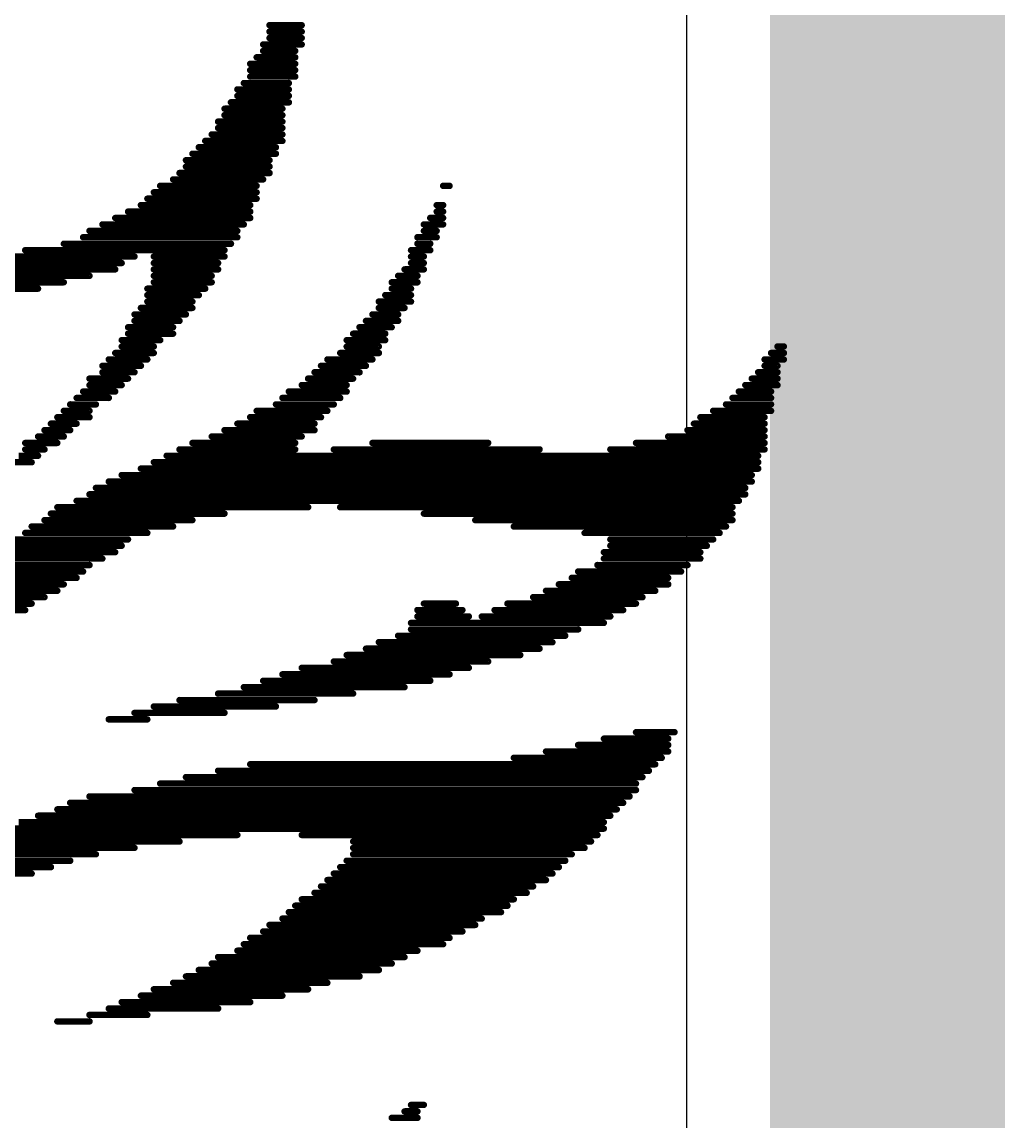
# Model space of a CAD drawing. Header units: millimetres. Extents: x 0.26 to 7.33, y 1.06 to 4.59.
# Drawn here: x 1.897 to 1.9958, y 2.4021 to 2.5127 of the extents above; entities that cross this region are included whole.
import ezdxf

# ---------------------------------------------------------------- set-up
doc = ezdxf.new("R2010")
doc.units = ezdxf.units.MM
doc.header["$MEASUREMENT"] = 0
doc.layers.add('TopLayer', color=1, linetype='Continuous')
doc.layers.add('TopOverlay', color=2, linetype='Continuous')

msp = doc.modelspace()

# ---------------------------------------------------------------- linework, layer by layer
at = {"layer": 'TopLayer'}
msp.add_line((1.9638, 2.54163), (1.9638, 2.33137), dxfattribs=at)
at = {"layer": 'TopLayer', "const_width": 0.02362}
msp.add_lwpolyline([(1.984, 2.323), (1.984, 2.5702)], dxfattribs=at)
at = {"layer": 'TopOverlay', "const_width": 0.000647}
for points in [[(1.92187, 2.51235), (1.9251, 2.51235)], [(1.92187, 2.5117), (1.9251, 2.5117)], [(1.92122, 2.51041), (1.9251, 2.51041)], [(1.92187, 2.51106), (1.9251, 2.51106)], [(1.92057, 2.50912), (1.92445, 2.50912)], [(1.92122, 2.50976), (1.92445, 2.50976)], [(1.91993, 2.50847), (1.92445, 2.50847)], [(1.91993, 2.50783), (1.92445, 2.50783)], [(1.91993, 2.50718), (1.92445, 2.50718)], [(1.91863, 2.50589), (1.9238, 2.50589)], [(1.91928, 2.50653), (1.9238, 2.50653)], [(1.91799, 2.50459), (1.9238, 2.50459)], [(1.91863, 2.50524), (1.9238, 2.50524)], [(1.91734, 2.50395), (1.92316, 2.50395)], [(1.91669, 2.50265), (1.92316, 2.50265)], [(1.91734, 2.5033), (1.92316, 2.5033)], [(1.91605, 2.50136), (1.92316, 2.50136)], [(1.91669, 2.50201), (1.92316, 2.50201)], [(1.9154, 2.50071), (1.92316, 2.50071)], [(1.91411, 2.49942), (1.92251, 2.49942)], [(1.91475, 2.50007), (1.92251, 2.50007)], [(1.91346, 2.49877), (1.92187, 2.49877)], [(1.91346, 2.49813), (1.92187, 2.49813)], [(1.91281, 2.49748), (1.92187, 2.49748)], [(1.91088, 2.49619), (1.92057, 2.49619)], [(1.91217, 2.49684), (1.92122, 2.49684)], [(1.93932, 2.49619), (1.93997, 2.49619)], [(1.90958, 2.4949), (1.92057, 2.4949)], [(1.91023, 2.49554), (1.92057, 2.49554)], [(1.90764, 2.4936), (1.91993, 2.4936)], [(1.90894, 2.49425), (1.91993, 2.49425)], [(1.93867, 2.49425), (1.93932, 2.49425)], [(1.93867, 2.4936), (1.93932, 2.4936)], [(1.90635, 2.49296), (1.91993, 2.49296)], [(1.93803, 2.49296), (1.93932, 2.49296)], [(1.90376, 2.49166), (1.91863, 2.49166)], [(1.90506, 2.49231), (1.91928, 2.49231)], [(1.93738, 2.49231), (1.93932, 2.49231)], [(1.93738, 2.49166), (1.93867, 2.49166)], [(1.90118, 2.49037), (1.91799, 2.49037)], [(1.90312, 2.49102), (1.91863, 2.49102)], [(1.93673, 2.49102), (1.93867, 2.49102)], [(1.93673, 2.49037), (1.93803, 2.49037)], [(1.8973, 2.48972), (1.91734, 2.48972)], [(1.93609, 2.48972), (1.93803, 2.48972)], [(1.89213, 2.48843), (1.907, 2.48843)], [(1.89471, 2.48908), (1.90829, 2.48908)], [(1.91023, 2.48908), (1.91734, 2.48908)], [(1.91023, 2.48843), (1.91669, 2.48843)], [(1.93609, 2.48908), (1.93738, 2.48908)], [(1.93609, 2.48843), (1.93738, 2.48843)], [(1.89084, 2.48714), (1.90376, 2.48714)], [(1.89148, 2.48779), (1.90635, 2.48779)], [(1.91023, 2.48779), (1.91669, 2.48779)], [(1.91023, 2.48714), (1.91605, 2.48714)], [(1.93479, 2.48714), (1.93673, 2.48714)], [(1.93544, 2.48779), (1.93738, 2.48779)], [(1.88825, 2.48585), (1.89859, 2.48585)], [(1.88954, 2.48649), (1.90118, 2.48649)], [(1.90958, 2.48585), (1.9154, 2.48585)], [(1.91023, 2.48649), (1.91605, 2.48649)], [(1.93415, 2.48649), (1.93673, 2.48649)], [(1.93415, 2.48585), (1.93609, 2.48585)], [(1.90958, 2.4852), (1.91475, 2.4852)], [(1.9335, 2.4852), (1.93609, 2.4852)], [(1.90894, 2.48391), (1.91411, 2.48391)], [(1.90958, 2.48455), (1.91411, 2.48455)], [(1.93285, 2.48455), (1.93609, 2.48455)], [(1.93285, 2.48391), (1.93544, 2.48391)], [(1.90829, 2.48326), (1.91346, 2.48326)], [(1.90829, 2.48261), (1.91281, 2.48261)], [(1.93156, 2.48261), (1.93479, 2.48261)], [(1.93221, 2.48326), (1.93479, 2.48326)], [(1.90764, 2.48197), (1.91217, 2.48197)], [(1.93092, 2.48197), (1.93415, 2.48197)], [(1.907, 2.48067), (1.91088, 2.48067)], [(1.90764, 2.48132), (1.91217, 2.48132)], [(1.92962, 2.48067), (1.9335, 2.48067)], [(1.93027, 2.48132), (1.9335, 2.48132)], [(1.90635, 2.47938), (1.91023, 2.47938)], [(1.907, 2.48003), (1.91023, 2.48003)], [(1.92898, 2.47938), (1.93285, 2.47938)], [(1.92962, 2.48003), (1.93285, 2.48003)], [(1.97229, 2.47938), (1.97358, 2.47938)], [(1.97293, 2.48003), (1.97358, 2.48003)], [(1.90506, 2.47809), (1.90894, 2.47809)], [(1.9057, 2.47873), (1.90958, 2.47873)], [(1.92704, 2.47809), (1.93156, 2.47809)], [(1.92768, 2.47873), (1.93221, 2.47873)], [(1.97164, 2.47873), (1.97358, 2.47873)], [(1.97164, 2.47809), (1.97293, 2.47809)], [(1.90506, 2.47744), (1.90829, 2.47744)], [(1.92639, 2.47744), (1.93092, 2.47744)], [(1.971, 2.47744), (1.97293, 2.47744)], [(1.90376, 2.4768), (1.90764, 2.4768)], [(1.90376, 2.47615), (1.907, 2.47615)], [(1.9251, 2.47615), (1.92962, 2.47615)], [(1.92574, 2.4768), (1.93027, 2.4768)], [(1.9697, 2.47615), (1.97293, 2.47615)], [(1.97035, 2.4768), (1.97293, 2.4768)], [(1.90247, 2.47486), (1.9057, 2.47486)], [(1.90312, 2.4755), (1.90635, 2.4755)], [(1.92316, 2.47486), (1.92898, 2.47486)], [(1.9238, 2.4755), (1.92962, 2.4755)], [(1.96841, 2.47486), (1.97229, 2.47486)], [(1.96906, 2.4755), (1.97229, 2.4755)], [(1.90183, 2.47421), (1.90441, 2.47421)], [(1.92251, 2.47421), (1.92833, 2.47421)], [(1.96776, 2.47421), (1.97229, 2.47421)], [(1.90053, 2.47292), (1.90376, 2.47292)], [(1.90118, 2.47356), (1.90376, 2.47356)], [(1.91993, 2.47292), (1.92704, 2.47292)], [(1.92057, 2.47356), (1.92768, 2.47356)], [(1.96518, 2.47292), (1.97164, 2.47292)], [(1.96647, 2.47356), (1.97229, 2.47356)], [(1.89924, 2.47162), (1.90183, 2.47162)], [(1.89989, 2.47227), (1.90247, 2.47227)], [(1.91734, 2.47162), (1.92639, 2.47162)], [(1.91863, 2.47227), (1.92639, 2.47227)], [(1.96388, 2.47162), (1.97164, 2.47162)], [(1.96453, 2.47227), (1.97164, 2.47227)], [(1.8973, 2.47033), (1.90053, 2.47033)], [(1.89859, 2.47098), (1.90118, 2.47098)], [(1.91411, 2.47033), (1.92445, 2.47033)], [(1.91605, 2.47098), (1.9251, 2.47098)], [(1.93221, 2.47033), (1.94384, 2.47033)], [(1.95871, 2.47033), (1.97164, 2.47033)], [(1.96195, 2.47098), (1.97164, 2.47098)], [(1.8973, 2.46968), (1.89924, 2.46968)], [(1.91281, 2.46968), (1.92445, 2.46968)], [(1.92833, 2.46968), (1.94902, 2.46968)], [(1.95613, 2.46968), (1.97164, 2.46968)], [(1.89601, 2.46839), (1.89795, 2.46839)], [(1.89665, 2.46904), (1.89859, 2.46904)], [(1.91023, 2.46839), (1.971, 2.46839)], [(1.91152, 2.46904), (1.971, 2.46904)], [(1.907, 2.4671), (1.97035, 2.4671)], [(1.90894, 2.46775), (1.971, 2.46775)], [(1.9057, 2.46645), (1.97035, 2.46645)], [(1.90376, 2.46516), (1.9697, 2.46516)], [(1.90441, 2.46581), (1.9697, 2.46581)], [(1.90053, 2.46387), (1.92574, 2.46387)], [(1.90247, 2.46451), (1.96906, 2.46451)], [(1.92898, 2.46387), (1.96841, 2.46387)], [(1.89924, 2.46257), (1.91411, 2.46257)], [(1.89989, 2.46322), (1.91734, 2.46322)], [(1.93738, 2.46322), (1.96841, 2.46322)], [(1.94255, 2.46257), (1.96841, 2.46257)], [(1.89795, 2.46193), (1.91217, 2.46193)], [(1.94643, 2.46193), (1.96776, 2.46193)], [(1.89536, 2.46063), (1.90764, 2.46063)], [(1.8973, 2.46128), (1.90958, 2.46128)], [(1.95354, 2.46128), (1.96712, 2.46128)], [(1.95613, 2.46063), (1.96647, 2.46063)], [(1.89407, 2.45999), (1.907, 2.45999)], [(1.89407, 2.45934), (1.90635, 2.45934)], [(1.95548, 2.45934), (1.96518, 2.45934)], [(1.95613, 2.45999), (1.96582, 2.45999)], [(1.89278, 2.4587), (1.90506, 2.4587)], [(1.95548, 2.4587), (1.96518, 2.4587)], [(1.89084, 2.4574), (1.90312, 2.4574)], [(1.89148, 2.45805), (1.90376, 2.45805)], [(1.95289, 2.4574), (1.96324, 2.4574)], [(1.95483, 2.45805), (1.96388, 2.45805)], [(1.8889, 2.45611), (1.90118, 2.45611)], [(1.88954, 2.45676), (1.90247, 2.45676)], [(1.95096, 2.45611), (1.96195, 2.45611)], [(1.95225, 2.45676), (1.96195, 2.45676)], [(1.8876, 2.45546), (1.90053, 2.45546)], [(1.94966, 2.45546), (1.96065, 2.45546)], [(1.88566, 2.45417), (1.89795, 2.45417)], [(1.88696, 2.45482), (1.89924, 2.45482)], [(1.93738, 2.45417), (1.94061, 2.45417)], [(1.94578, 2.45417), (1.95871, 2.45417)], [(1.94837, 2.45482), (1.95936, 2.45482)], [(1.88502, 2.45352), (1.8973, 2.45352)], [(1.93673, 2.45352), (1.94126, 2.45352)], [(1.93673, 2.45288), (1.94191, 2.45288)], [(1.9432, 2.45288), (1.95613, 2.45288)], [(1.94449, 2.45352), (1.95742, 2.45352)], [(1.93609, 2.45223), (1.95548, 2.45223)], [(1.93609, 2.45158), (1.95289, 2.45158)], [(1.93479, 2.45094), (1.9516, 2.45094)], [(1.93156, 2.44964), (1.94902, 2.44964)], [(1.93285, 2.45029), (1.95031, 2.45029)], [(1.92833, 2.44835), (1.94384, 2.44835)], [(1.92962, 2.449), (1.94708, 2.449)], [(1.9251, 2.44771), (1.94191, 2.44771)], [(1.92122, 2.44641), (1.93803, 2.44641)], [(1.92316, 2.44706), (1.93997, 2.44706)], [(1.91669, 2.44512), (1.93027, 2.44512)], [(1.91928, 2.44577), (1.93544, 2.44577)], [(1.91023, 2.44383), (1.92251, 2.44383)], [(1.91281, 2.44447), (1.92639, 2.44447)], [(1.90829, 2.44318), (1.91734, 2.44318)], [(1.9057, 2.44253), (1.90958, 2.44253)], [(1.95548, 2.44059), (1.96195, 2.44059)], [(1.95871, 2.44124), (1.96259, 2.44124)], [(1.95289, 2.43995), (1.96195, 2.43995)], [(1.94643, 2.43866), (1.9613, 2.43866)], [(1.94966, 2.4393), (1.96195, 2.4393)], [(1.91669, 2.43736), (1.96001, 2.43736)], [(1.91993, 2.43801), (1.96065, 2.43801)], [(1.91088, 2.43607), (1.95871, 2.43607)], [(1.91346, 2.43672), (1.95936, 2.43672)], [(1.90829, 2.43542), (1.95871, 2.43542)], [(1.90183, 2.43413), (1.95742, 2.43413)], [(1.90376, 2.43478), (1.95807, 2.43478)], [(1.89859, 2.43284), (1.95613, 2.43284)], [(1.90053, 2.43348), (1.95677, 2.43348)], [(1.89665, 2.43219), (1.95548, 2.43219)], [(1.89213, 2.4309), (1.91863, 2.4309)], [(1.89407, 2.43154), (1.95548, 2.43154)], [(1.9251, 2.4309), (1.95483, 2.4309)], [(1.88954, 2.4296), (1.90829, 2.4296)], [(1.89084, 2.43025), (1.91281, 2.43025)], [(1.93027, 2.43025), (1.95419, 2.43025)], [(1.93027, 2.4296), (1.95354, 2.4296)], [(1.88631, 2.42831), (1.90183, 2.42831)], [(1.88825, 2.42896), (1.90441, 2.42896)], [(1.92962, 2.42831), (1.9516, 2.42831)], [(1.93027, 2.42896), (1.95225, 2.42896)], [(1.88437, 2.42767), (1.89989, 2.42767)], [(1.92898, 2.42767), (1.95096, 2.42767)], [(1.88372, 2.42702), (1.89795, 2.42702)], [(1.92768, 2.42637), (1.94966, 2.42637)], [(1.92833, 2.42702), (1.95031, 2.42702)], [(1.92639, 2.42508), (1.94772, 2.42508)], [(1.92704, 2.42573), (1.94837, 2.42573)], [(1.9251, 2.42443), (1.94643, 2.42443)], [(1.9238, 2.42314), (1.94514, 2.42314)], [(1.92445, 2.42379), (1.94578, 2.42379)], [(1.92187, 2.42185), (1.94255, 2.42185)], [(1.92316, 2.42249), (1.9432, 2.42249)], [(1.92122, 2.4212), (1.94126, 2.4212)], [(1.91928, 2.41991), (1.93932, 2.41991)], [(1.91993, 2.42055), (1.93997, 2.42055)], [(1.91669, 2.41862), (1.93544, 2.41862)], [(1.91863, 2.41926), (1.93673, 2.41926)], [(1.91475, 2.41732), (1.93285, 2.41732)], [(1.91605, 2.41797), (1.93415, 2.41797)], [(1.91346, 2.41668), (1.93092, 2.41668)], [(1.91023, 2.41538), (1.92574, 2.41538)], [(1.91217, 2.41603), (1.92768, 2.41603)], [(1.907, 2.41409), (1.91993, 2.41409)], [(1.90894, 2.41474), (1.92316, 2.41474)], [(1.9057, 2.41344), (1.91669, 2.41344)], [(1.90053, 2.41215), (1.90376, 2.41215)], [(1.90376, 2.4128), (1.90958, 2.4128)], [(1.93544, 2.4031), (1.93673, 2.4031)], [(1.93609, 2.40375), (1.93738, 2.40375)], [(1.93415, 2.40245), (1.93673, 2.40245)]]:
    msp.add_lwpolyline(points, dxfattribs=at)
at = {"layer": 'TopOverlay', "const_width": 0.000323}
for points in [[(1.9217, 2.51235, 1), (1.92203, 2.51235, 1)], [(1.92494, 2.51235, 1), (1.92526, 2.51235, 1)], [(1.9217, 2.5117, 1), (1.92203, 2.5117, 1)], [(1.92494, 2.5117, 1), (1.92526, 2.5117, 1)], [(1.92106, 2.51041, 1), (1.92138, 2.51041, 1)], [(1.9217, 2.51106, 1), (1.92203, 2.51106, 1)], [(1.92494, 2.51106, 1), (1.92526, 2.51106, 1)], [(1.92494, 2.51041, 1), (1.92526, 2.51041, 1)], [(1.92041, 2.50912, 1), (1.92073, 2.50912, 1)], [(1.92106, 2.50976, 1), (1.92138, 2.50976, 1)], [(1.92429, 2.50976, 1), (1.92461, 2.50976, 1)], [(1.92429, 2.50912, 1), (1.92461, 2.50912, 1)], [(1.91976, 2.50847, 1), (1.92009, 2.50847, 1)], [(1.92429, 2.50847, 1), (1.92461, 2.50847, 1)], [(1.91976, 2.50783, 1), (1.92009, 2.50783, 1)], [(1.91976, 2.50718, 1), (1.92009, 2.50718, 1)], [(1.92429, 2.50783, 1), (1.92461, 2.50783, 1)], [(1.92429, 2.50718, 1), (1.92461, 2.50718, 1)], [(1.91847, 2.50589, 1), (1.91879, 2.50589, 1)], [(1.91912, 2.50653, 1), (1.91944, 2.50653, 1)], [(1.92364, 2.50653, 1), (1.92397, 2.50653, 1)], [(1.92364, 2.50589, 1), (1.92397, 2.50589, 1)], [(1.91782, 2.50459, 1), (1.91815, 2.50459, 1)], [(1.91847, 2.50524, 1), (1.91879, 2.50524, 1)], [(1.92364, 2.50524, 1), (1.92397, 2.50524, 1)], [(1.92364, 2.50459, 1), (1.92397, 2.50459, 1)], [(1.91718, 2.50395, 1), (1.9175, 2.50395, 1)], [(1.923, 2.50395, 1), (1.92332, 2.50395, 1)], [(1.91653, 2.50265, 1), (1.91686, 2.50265, 1)], [(1.91718, 2.5033, 1), (1.9175, 2.5033, 1)], [(1.923, 2.5033, 1), (1.92332, 2.5033, 1)], [(1.923, 2.50265, 1), (1.92332, 2.50265, 1)], [(1.91589, 2.50136, 1), (1.91621, 2.50136, 1)], [(1.91653, 2.50201, 1), (1.91686, 2.50201, 1)], [(1.923, 2.50201, 1), (1.92332, 2.50201, 1)], [(1.923, 2.50136, 1), (1.92332, 2.50136, 1)], [(1.91524, 2.50071, 1), (1.91556, 2.50071, 1)], [(1.923, 2.50071, 1), (1.92332, 2.50071, 1)], [(1.91395, 2.49942, 1), (1.91427, 2.49942, 1)], [(1.91459, 2.50007, 1), (1.91492, 2.50007, 1)], [(1.92235, 2.50007, 1), (1.92267, 2.50007, 1)], [(1.92235, 2.49942, 1), (1.92267, 2.49942, 1)], [(1.9133, 2.49877, 1), (1.91362, 2.49877, 1)], [(1.9133, 2.49813, 1), (1.91362, 2.49813, 1)], [(1.9217, 2.49877, 1), (1.92203, 2.49877, 1)], [(1.9217, 2.49813, 1), (1.92203, 2.49813, 1)], [(1.91265, 2.49748, 1), (1.91298, 2.49748, 1)], [(1.9217, 2.49748, 1), (1.92203, 2.49748, 1)], [(1.91071, 2.49619, 1), (1.91104, 2.49619, 1)], [(1.91201, 2.49684, 1), (1.91233, 2.49684, 1)], [(1.92041, 2.49619, 1), (1.92073, 2.49619, 1)], [(1.92106, 2.49684, 1), (1.92138, 2.49684, 1)], [(1.93916, 2.49619, 1), (1.93948, 2.49619, 1)], [(1.9398, 2.49619, 1), (1.94013, 2.49619, 1)], [(1.90942, 2.4949, 1), (1.90974, 2.4949, 1)], [(1.91007, 2.49554, 1), (1.91039, 2.49554, 1)], [(1.92041, 2.49554, 1), (1.92073, 2.49554, 1)], [(1.92041, 2.4949, 1), (1.92073, 2.4949, 1)], [(1.90748, 2.4936, 1), (1.9078, 2.4936, 1)], [(1.90877, 2.49425, 1), (1.9091, 2.49425, 1)], [(1.91976, 2.49425, 1), (1.92009, 2.49425, 1)], [(1.91976, 2.4936, 1), (1.92009, 2.4936, 1)], [(1.93851, 2.49425, 1), (1.93883, 2.49425, 1)], [(1.93851, 2.4936, 1), (1.93883, 2.4936, 1)], [(1.93916, 2.49425, 1), (1.93948, 2.49425, 1)], [(1.93916, 2.4936, 1), (1.93948, 2.4936, 1)], [(1.90619, 2.49296, 1), (1.90651, 2.49296, 1)], [(1.91976, 2.49296, 1), (1.92009, 2.49296, 1)], [(1.93786, 2.49296, 1), (1.93819, 2.49296, 1)], [(1.93916, 2.49296, 1), (1.93948, 2.49296, 1)], [(1.9036, 2.49166, 1), (1.90393, 2.49166, 1)], [(1.9049, 2.49231, 1), (1.90522, 2.49231, 1)], [(1.91847, 2.49166, 1), (1.91879, 2.49166, 1)], [(1.91912, 2.49231, 1), (1.91944, 2.49231, 1)], [(1.93722, 2.49231, 1), (1.93754, 2.49231, 1)], [(1.93722, 2.49166, 1), (1.93754, 2.49166, 1)], [(1.93851, 2.49166, 1), (1.93883, 2.49166, 1)], [(1.93916, 2.49231, 1), (1.93948, 2.49231, 1)], [(1.90102, 2.49037, 1), (1.90134, 2.49037, 1)], [(1.90296, 2.49102, 1), (1.90328, 2.49102, 1)], [(1.91782, 2.49037, 1), (1.91815, 2.49037, 1)], [(1.91847, 2.49102, 1), (1.91879, 2.49102, 1)], [(1.93657, 2.49102, 1), (1.9369, 2.49102, 1)], [(1.93657, 2.49037, 1), (1.9369, 2.49037, 1)], [(1.93786, 2.49037, 1), (1.93819, 2.49037, 1)], [(1.93851, 2.49102, 1), (1.93883, 2.49102, 1)], [(1.89714, 2.48972, 1), (1.89746, 2.48972, 1)], [(1.91718, 2.48972, 1), (1.9175, 2.48972, 1)], [(1.93593, 2.48972, 1), (1.93625, 2.48972, 1)], [(1.93786, 2.48972, 1), (1.93819, 2.48972, 1)], [(1.90684, 2.48843, 1), (1.90716, 2.48843, 1)], [(1.90813, 2.48908, 1), (1.90845, 2.48908, 1)], [(1.91007, 2.48908, 1), (1.91039, 2.48908, 1)], [(1.91007, 2.48843, 1), (1.91039, 2.48843, 1)], [(1.91653, 2.48843, 1), (1.91686, 2.48843, 1)], [(1.91718, 2.48908, 1), (1.9175, 2.48908, 1)], [(1.93593, 2.48908, 1), (1.93625, 2.48908, 1)], [(1.93593, 2.48843, 1), (1.93625, 2.48843, 1)], [(1.93722, 2.48908, 1), (1.93754, 2.48908, 1)], [(1.93722, 2.48843, 1), (1.93754, 2.48843, 1)], [(1.9036, 2.48714, 1), (1.90393, 2.48714, 1)], [(1.90619, 2.48779, 1), (1.90651, 2.48779, 1)], [(1.91007, 2.48779, 1), (1.91039, 2.48779, 1)], [(1.91007, 2.48714, 1), (1.91039, 2.48714, 1)], [(1.91589, 2.48714, 1), (1.91621, 2.48714, 1)], [(1.91653, 2.48779, 1), (1.91686, 2.48779, 1)], [(1.93463, 2.48714, 1), (1.93496, 2.48714, 1)], [(1.93528, 2.48779, 1), (1.9356, 2.48779, 1)], [(1.93657, 2.48714, 1), (1.9369, 2.48714, 1)], [(1.93722, 2.48779, 1), (1.93754, 2.48779, 1)], [(1.89843, 2.48585, 1), (1.89875, 2.48585, 1)], [(1.90102, 2.48649, 1), (1.90134, 2.48649, 1)], [(1.90942, 2.48585, 1), (1.90974, 2.48585, 1)], [(1.91007, 2.48649, 1), (1.91039, 2.48649, 1)], [(1.91524, 2.48585, 1), (1.91556, 2.48585, 1)], [(1.91589, 2.48649, 1), (1.91621, 2.48649, 1)], [(1.93399, 2.48649, 1), (1.93431, 2.48649, 1)], [(1.93399, 2.48585, 1), (1.93431, 2.48585, 1)], [(1.93593, 2.48585, 1), (1.93625, 2.48585, 1)], [(1.93657, 2.48649, 1), (1.9369, 2.48649, 1)], [(1.90942, 2.4852, 1), (1.90974, 2.4852, 1)], [(1.91459, 2.4852, 1), (1.91492, 2.4852, 1)], [(1.93334, 2.4852, 1), (1.93366, 2.4852, 1)], [(1.93593, 2.4852, 1), (1.93625, 2.4852, 1)], [(1.90877, 2.48391, 1), (1.9091, 2.48391, 1)], [(1.90942, 2.48455, 1), (1.90974, 2.48455, 1)], [(1.91395, 2.48455, 1), (1.91427, 2.48455, 1)], [(1.91395, 2.48391, 1), (1.91427, 2.48391, 1)], [(1.93269, 2.48455, 1), (1.93302, 2.48455, 1)], [(1.93269, 2.48391, 1), (1.93302, 2.48391, 1)], [(1.93528, 2.48391, 1), (1.9356, 2.48391, 1)], [(1.93593, 2.48455, 1), (1.93625, 2.48455, 1)], [(1.90813, 2.48326, 1), (1.90845, 2.48326, 1)], [(1.90813, 2.48261, 1), (1.90845, 2.48261, 1)], [(1.91265, 2.48261, 1), (1.91298, 2.48261, 1)], [(1.9133, 2.48326, 1), (1.91362, 2.48326, 1)], [(1.9314, 2.48261, 1), (1.93172, 2.48261, 1)], [(1.93205, 2.48326, 1), (1.93237, 2.48326, 1)], [(1.93463, 2.48326, 1), (1.93496, 2.48326, 1)], [(1.93463, 2.48261, 1), (1.93496, 2.48261, 1)], [(1.90748, 2.48197, 1), (1.9078, 2.48197, 1)], [(1.91201, 2.48197, 1), (1.91233, 2.48197, 1)], [(1.93075, 2.48197, 1), (1.93108, 2.48197, 1)], [(1.93399, 2.48197, 1), (1.93431, 2.48197, 1)], [(1.90684, 2.48067, 1), (1.90716, 2.48067, 1)], [(1.90748, 2.48132, 1), (1.9078, 2.48132, 1)], [(1.91071, 2.48067, 1), (1.91104, 2.48067, 1)], [(1.91201, 2.48132, 1), (1.91233, 2.48132, 1)], [(1.92946, 2.48067, 1), (1.92978, 2.48067, 1)], [(1.93011, 2.48132, 1), (1.93043, 2.48132, 1)], [(1.93334, 2.48132, 1), (1.93366, 2.48132, 1)], [(1.93334, 2.48067, 1), (1.93366, 2.48067, 1)], [(1.90619, 2.47938, 1), (1.90651, 2.47938, 1)], [(1.90684, 2.48003, 1), (1.90716, 2.48003, 1)], [(1.91007, 2.48003, 1), (1.91039, 2.48003, 1)], [(1.91007, 2.47938, 1), (1.91039, 2.47938, 1)], [(1.92881, 2.47938, 1), (1.92914, 2.47938, 1)], [(1.92946, 2.48003, 1), (1.92978, 2.48003, 1)], [(1.93269, 2.48003, 1), (1.93302, 2.48003, 1)], [(1.93269, 2.47938, 1), (1.93302, 2.47938, 1)], [(1.97213, 2.47938, 1), (1.97245, 2.47938, 1)], [(1.97277, 2.48003, 1), (1.9731, 2.48003, 1)], [(1.97342, 2.48003, 1), (1.97374, 2.48003, 1)], [(1.97342, 2.47938, 1), (1.97374, 2.47938, 1)], [(1.9049, 2.47809, 1), (1.90522, 2.47809, 1)], [(1.90554, 2.47873, 1), (1.90587, 2.47873, 1)], [(1.90877, 2.47809, 1), (1.9091, 2.47809, 1)], [(1.90942, 2.47873, 1), (1.90974, 2.47873, 1)], [(1.92688, 2.47809, 1), (1.9272, 2.47809, 1)], [(1.92752, 2.47873, 1), (1.92784, 2.47873, 1)], [(1.9314, 2.47809, 1), (1.93172, 2.47809, 1)], [(1.93205, 2.47873, 1), (1.93237, 2.47873, 1)], [(1.97148, 2.47873, 1), (1.9718, 2.47873, 1)], [(1.97148, 2.47809, 1), (1.9718, 2.47809, 1)], [(1.97277, 2.47809, 1), (1.9731, 2.47809, 1)], [(1.97342, 2.47873, 1), (1.97374, 2.47873, 1)], [(1.9049, 2.47744, 1), (1.90522, 2.47744, 1)], [(1.90813, 2.47744, 1), (1.90845, 2.47744, 1)], [(1.92623, 2.47744, 1), (1.92655, 2.47744, 1)], [(1.93075, 2.47744, 1), (1.93108, 2.47744, 1)], [(1.97083, 2.47744, 1), (1.97116, 2.47744, 1)], [(1.97277, 2.47744, 1), (1.9731, 2.47744, 1)], [(1.9036, 2.4768, 1), (1.90393, 2.4768, 1)], [(1.9036, 2.47615, 1), (1.90393, 2.47615, 1)], [(1.90684, 2.47615, 1), (1.90716, 2.47615, 1)], [(1.90748, 2.4768, 1), (1.9078, 2.4768, 1)], [(1.92494, 2.47615, 1), (1.92526, 2.47615, 1)], [(1.92558, 2.4768, 1), (1.92591, 2.4768, 1)], [(1.92946, 2.47615, 1), (1.92978, 2.47615, 1)], [(1.93011, 2.4768, 1), (1.93043, 2.4768, 1)], [(1.96954, 2.47615, 1), (1.96986, 2.47615, 1)], [(1.97019, 2.4768, 1), (1.97051, 2.4768, 1)], [(1.97277, 2.4768, 1), (1.9731, 2.4768, 1)], [(1.97277, 2.47615, 1), (1.9731, 2.47615, 1)], [(1.90231, 2.47486, 1), (1.90263, 2.47486, 1)], [(1.90296, 2.4755, 1), (1.90328, 2.4755, 1)], [(1.90554, 2.47486, 1), (1.90587, 2.47486, 1)], [(1.90619, 2.4755, 1), (1.90651, 2.4755, 1)], [(1.923, 2.47486, 1), (1.92332, 2.47486, 1)], [(1.92364, 2.4755, 1), (1.92397, 2.4755, 1)], [(1.92881, 2.47486, 1), (1.92914, 2.47486, 1)], [(1.92946, 2.4755, 1), (1.92978, 2.4755, 1)], [(1.96825, 2.47486, 1), (1.96857, 2.47486, 1)], [(1.96889, 2.4755, 1), (1.96922, 2.4755, 1)], [(1.97213, 2.4755, 1), (1.97245, 2.4755, 1)], [(1.97213, 2.47486, 1), (1.97245, 2.47486, 1)], [(1.90166, 2.47421, 1), (1.90199, 2.47421, 1)], [(1.90425, 2.47421, 1), (1.90457, 2.47421, 1)], [(1.92235, 2.47421, 1), (1.92267, 2.47421, 1)], [(1.92817, 2.47421, 1), (1.92849, 2.47421, 1)], [(1.9676, 2.47421, 1), (1.96792, 2.47421, 1)], [(1.97213, 2.47421, 1), (1.97245, 2.47421, 1)], [(1.90037, 2.47292, 1), (1.90069, 2.47292, 1)], [(1.90102, 2.47356, 1), (1.90134, 2.47356, 1)], [(1.9036, 2.47356, 1), (1.90393, 2.47356, 1)], [(1.9036, 2.47292, 1), (1.90393, 2.47292, 1)], [(1.91976, 2.47292, 1), (1.92009, 2.47292, 1)], [(1.92041, 2.47356, 1), (1.92073, 2.47356, 1)], [(1.92688, 2.47292, 1), (1.9272, 2.47292, 1)], [(1.92752, 2.47356, 1), (1.92784, 2.47356, 1)], [(1.96502, 2.47292, 1), (1.96534, 2.47292, 1)], [(1.96631, 2.47356, 1), (1.96663, 2.47356, 1)], [(1.97148, 2.47292, 1), (1.9718, 2.47292, 1)], [(1.97213, 2.47356, 1), (1.97245, 2.47356, 1)], [(1.89908, 2.47162, 1), (1.8994, 2.47162, 1)], [(1.89972, 2.47227, 1), (1.90005, 2.47227, 1)], [(1.90166, 2.47162, 1), (1.90199, 2.47162, 1)], [(1.90231, 2.47227, 1), (1.90263, 2.47227, 1)], [(1.91718, 2.47162, 1), (1.9175, 2.47162, 1)], [(1.91847, 2.47227, 1), (1.91879, 2.47227, 1)], [(1.92623, 2.47227, 1), (1.92655, 2.47227, 1)], [(1.92623, 2.47162, 1), (1.92655, 2.47162, 1)], [(1.96372, 2.47162, 1), (1.96405, 2.47162, 1)], [(1.96437, 2.47227, 1), (1.96469, 2.47227, 1)], [(1.97148, 2.47227, 1), (1.9718, 2.47227, 1)], [(1.97148, 2.47162, 1), (1.9718, 2.47162, 1)], [(1.89714, 2.47033, 1), (1.89746, 2.47033, 1)], [(1.89843, 2.47098, 1), (1.89875, 2.47098, 1)], [(1.90037, 2.47033, 1), (1.90069, 2.47033, 1)], [(1.90102, 2.47098, 1), (1.90134, 2.47098, 1)], [(1.91395, 2.47033, 1), (1.91427, 2.47033, 1)], [(1.91589, 2.47098, 1), (1.91621, 2.47098, 1)], [(1.92429, 2.47033, 1), (1.92461, 2.47033, 1)], [(1.92494, 2.47098, 1), (1.92526, 2.47098, 1)], [(1.93205, 2.47033, 1), (1.93237, 2.47033, 1)], [(1.94368, 2.47033, 1), (1.94401, 2.47033, 1)], [(1.95855, 2.47033, 1), (1.95887, 2.47033, 1)], [(1.96178, 2.47098, 1), (1.96211, 2.47098, 1)], [(1.97148, 2.47098, 1), (1.9718, 2.47098, 1)], [(1.97148, 2.47033, 1), (1.9718, 2.47033, 1)], [(1.89714, 2.46968, 1), (1.89746, 2.46968, 1)], [(1.89908, 2.46968, 1), (1.8994, 2.46968, 1)], [(1.91265, 2.46968, 1), (1.91298, 2.46968, 1)], [(1.92429, 2.46968, 1), (1.92461, 2.46968, 1)], [(1.92817, 2.46968, 1), (1.92849, 2.46968, 1)], [(1.94885, 2.46968, 1), (1.94918, 2.46968, 1)], [(1.95597, 2.46968, 1), (1.95629, 2.46968, 1)], [(1.97148, 2.46968, 1), (1.9718, 2.46968, 1)], [(1.89779, 2.46839, 1), (1.89811, 2.46839, 1)], [(1.89843, 2.46904, 1), (1.89875, 2.46904, 1)], [(1.91007, 2.46839, 1), (1.91039, 2.46839, 1)], [(1.91136, 2.46904, 1), (1.91168, 2.46904, 1)], [(1.97083, 2.46904, 1), (1.97116, 2.46904, 1)], [(1.97083, 2.46839, 1), (1.97116, 2.46839, 1)], [(1.90684, 2.4671, 1), (1.90716, 2.4671, 1)], [(1.90877, 2.46775, 1), (1.9091, 2.46775, 1)], [(1.97019, 2.4671, 1), (1.97051, 2.4671, 1)], [(1.97083, 2.46775, 1), (1.97116, 2.46775, 1)], [(1.90554, 2.46645, 1), (1.90587, 2.46645, 1)], [(1.97019, 2.46645, 1), (1.97051, 2.46645, 1)], [(1.9036, 2.46516, 1), (1.90393, 2.46516, 1)], [(1.90425, 2.46581, 1), (1.90457, 2.46581, 1)], [(1.96954, 2.46581, 1), (1.96986, 2.46581, 1)], [(1.96954, 2.46516, 1), (1.96986, 2.46516, 1)], [(1.90037, 2.46387, 1), (1.90069, 2.46387, 1)], [(1.90231, 2.46451, 1), (1.90263, 2.46451, 1)], [(1.92558, 2.46387, 1), (1.92591, 2.46387, 1)], [(1.92881, 2.46387, 1), (1.92914, 2.46387, 1)], [(1.96825, 2.46387, 1), (1.96857, 2.46387, 1)], [(1.96889, 2.46451, 1), (1.96922, 2.46451, 1)], [(1.89908, 2.46257, 1), (1.8994, 2.46257, 1)], [(1.89972, 2.46322, 1), (1.90005, 2.46322, 1)], [(1.91395, 2.46257, 1), (1.91427, 2.46257, 1)], [(1.91718, 2.46322, 1), (1.9175, 2.46322, 1)], [(1.93722, 2.46322, 1), (1.93754, 2.46322, 1)], [(1.94239, 2.46257, 1), (1.94271, 2.46257, 1)], [(1.96825, 2.46322, 1), (1.96857, 2.46322, 1)], [(1.96825, 2.46257, 1), (1.96857, 2.46257, 1)], [(1.89779, 2.46193, 1), (1.89811, 2.46193, 1)], [(1.91201, 2.46193, 1), (1.91233, 2.46193, 1)], [(1.94627, 2.46193, 1), (1.94659, 2.46193, 1)], [(1.9676, 2.46193, 1), (1.96792, 2.46193, 1)], [(1.89714, 2.46128, 1), (1.89746, 2.46128, 1)], [(1.90748, 2.46063, 1), (1.9078, 2.46063, 1)], [(1.90942, 2.46128, 1), (1.90974, 2.46128, 1)], [(1.95338, 2.46128, 1), (1.9537, 2.46128, 1)], [(1.95597, 2.46063, 1), (1.95629, 2.46063, 1)], [(1.96631, 2.46063, 1), (1.96663, 2.46063, 1)], [(1.96696, 2.46128, 1), (1.96728, 2.46128, 1)], [(1.90619, 2.45934, 1), (1.90651, 2.45934, 1)], [(1.90684, 2.45999, 1), (1.90716, 2.45999, 1)], [(1.95532, 2.45934, 1), (1.95564, 2.45934, 1)], [(1.95597, 2.45999, 1), (1.95629, 2.45999, 1)], [(1.96502, 2.45934, 1), (1.96534, 2.45934, 1)], [(1.96566, 2.45999, 1), (1.96599, 2.45999, 1)], [(1.9049, 2.4587, 1), (1.90522, 2.4587, 1)], [(1.95532, 2.4587, 1), (1.95564, 2.4587, 1)], [(1.96502, 2.4587, 1), (1.96534, 2.4587, 1)], [(1.90296, 2.4574, 1), (1.90328, 2.4574, 1)], [(1.9036, 2.45805, 1), (1.90393, 2.45805, 1)], [(1.95273, 2.4574, 1), (1.95306, 2.4574, 1)], [(1.95467, 2.45805, 1), (1.955, 2.45805, 1)], [(1.96308, 2.4574, 1), (1.9634, 2.4574, 1)], [(1.96372, 2.45805, 1), (1.96405, 2.45805, 1)], [(1.90102, 2.45611, 1), (1.90134, 2.45611, 1)], [(1.90231, 2.45676, 1), (1.90263, 2.45676, 1)], [(1.95079, 2.45611, 1), (1.95112, 2.45611, 1)], [(1.95209, 2.45676, 1), (1.95241, 2.45676, 1)], [(1.96178, 2.45676, 1), (1.96211, 2.45676, 1)], [(1.96178, 2.45611, 1), (1.96211, 2.45611, 1)], [(1.90037, 2.45546, 1), (1.90069, 2.45546, 1)], [(1.9495, 2.45546, 1), (1.94982, 2.45546, 1)], [(1.96049, 2.45546, 1), (1.96081, 2.45546, 1)], [(1.89779, 2.45417, 1), (1.89811, 2.45417, 1)], [(1.89908, 2.45482, 1), (1.8994, 2.45482, 1)], [(1.93722, 2.45417, 1), (1.93754, 2.45417, 1)], [(1.94045, 2.45417, 1), (1.94077, 2.45417, 1)], [(1.94562, 2.45417, 1), (1.94595, 2.45417, 1)], [(1.94821, 2.45482, 1), (1.94853, 2.45482, 1)], [(1.95855, 2.45417, 1), (1.95887, 2.45417, 1)], [(1.9592, 2.45482, 1), (1.95952, 2.45482, 1)], [(1.89714, 2.45352, 1), (1.89746, 2.45352, 1)], [(1.93657, 2.45352, 1), (1.9369, 2.45352, 1)], [(1.93657, 2.45288, 1), (1.9369, 2.45288, 1)], [(1.9411, 2.45352, 1), (1.94142, 2.45352, 1)], [(1.94174, 2.45288, 1), (1.94207, 2.45288, 1)], [(1.94304, 2.45288, 1), (1.94336, 2.45288, 1)], [(1.94433, 2.45352, 1), (1.94465, 2.45352, 1)], [(1.95597, 2.45288, 1), (1.95629, 2.45288, 1)], [(1.95726, 2.45352, 1), (1.95758, 2.45352, 1)], [(1.93593, 2.45223, 1), (1.93625, 2.45223, 1)], [(1.93593, 2.45158, 1), (1.93625, 2.45158, 1)], [(1.95273, 2.45158, 1), (1.95306, 2.45158, 1)], [(1.95532, 2.45223, 1), (1.95564, 2.45223, 1)], [(1.93463, 2.45094, 1), (1.93496, 2.45094, 1)], [(1.95144, 2.45094, 1), (1.95176, 2.45094, 1)], [(1.9314, 2.44964, 1), (1.93172, 2.44964, 1)], [(1.93269, 2.45029, 1), (1.93302, 2.45029, 1)], [(1.94885, 2.44964, 1), (1.94918, 2.44964, 1)], [(1.95015, 2.45029, 1), (1.95047, 2.45029, 1)], [(1.92817, 2.44835, 1), (1.92849, 2.44835, 1)], [(1.92946, 2.449, 1), (1.92978, 2.449, 1)], [(1.94368, 2.44835, 1), (1.94401, 2.44835, 1)], [(1.94692, 2.449, 1), (1.94724, 2.449, 1)], [(1.92494, 2.44771, 1), (1.92526, 2.44771, 1)], [(1.94174, 2.44771, 1), (1.94207, 2.44771, 1)], [(1.92106, 2.44641, 1), (1.92138, 2.44641, 1)], [(1.923, 2.44706, 1), (1.92332, 2.44706, 1)], [(1.93786, 2.44641, 1), (1.93819, 2.44641, 1)], [(1.9398, 2.44706, 1), (1.94013, 2.44706, 1)], [(1.91653, 2.44512, 1), (1.91686, 2.44512, 1)], [(1.91912, 2.44577, 1), (1.91944, 2.44577, 1)], [(1.93011, 2.44512, 1), (1.93043, 2.44512, 1)], [(1.93528, 2.44577, 1), (1.9356, 2.44577, 1)], [(1.91007, 2.44383, 1), (1.91039, 2.44383, 1)], [(1.91265, 2.44447, 1), (1.91298, 2.44447, 1)], [(1.92235, 2.44383, 1), (1.92267, 2.44383, 1)], [(1.92623, 2.44447, 1), (1.92655, 2.44447, 1)], [(1.90813, 2.44318, 1), (1.90845, 2.44318, 1)], [(1.91718, 2.44318, 1), (1.9175, 2.44318, 1)], [(1.90554, 2.44253, 1), (1.90587, 2.44253, 1)], [(1.90942, 2.44253, 1), (1.90974, 2.44253, 1)], [(1.95532, 2.44059, 1), (1.95564, 2.44059, 1)], [(1.95855, 2.44124, 1), (1.95887, 2.44124, 1)], [(1.96178, 2.44059, 1), (1.96211, 2.44059, 1)], [(1.96243, 2.44124, 1), (1.96275, 2.44124, 1)], [(1.95273, 2.43995, 1), (1.95306, 2.43995, 1)], [(1.96178, 2.43995, 1), (1.96211, 2.43995, 1)], [(1.94627, 2.43866, 1), (1.94659, 2.43866, 1)], [(1.9495, 2.4393, 1), (1.94982, 2.4393, 1)], [(1.96114, 2.43866, 1), (1.96146, 2.43866, 1)], [(1.96178, 2.4393, 1), (1.96211, 2.4393, 1)], [(1.91653, 2.43736, 1), (1.91686, 2.43736, 1)], [(1.91976, 2.43801, 1), (1.92009, 2.43801, 1)], [(1.95984, 2.43736, 1), (1.96017, 2.43736, 1)], [(1.96049, 2.43801, 1), (1.96081, 2.43801, 1)], [(1.91071, 2.43607, 1), (1.91104, 2.43607, 1)], [(1.9133, 2.43672, 1), (1.91362, 2.43672, 1)], [(1.95855, 2.43607, 1), (1.95887, 2.43607, 1)], [(1.9592, 2.43672, 1), (1.95952, 2.43672, 1)], [(1.90813, 2.43542, 1), (1.90845, 2.43542, 1)], [(1.95855, 2.43542, 1), (1.95887, 2.43542, 1)], [(1.90166, 2.43413, 1), (1.90199, 2.43413, 1)], [(1.9036, 2.43478, 1), (1.90393, 2.43478, 1)], [(1.95726, 2.43413, 1), (1.95758, 2.43413, 1)], [(1.9579, 2.43478, 1), (1.95823, 2.43478, 1)], [(1.89843, 2.43284, 1), (1.89875, 2.43284, 1)], [(1.90037, 2.43348, 1), (1.90069, 2.43348, 1)], [(1.95597, 2.43284, 1), (1.95629, 2.43284, 1)], [(1.95661, 2.43348, 1), (1.95694, 2.43348, 1)], [(1.95532, 2.43219, 1), (1.95564, 2.43219, 1)], [(1.91847, 2.4309, 1), (1.91879, 2.4309, 1)], [(1.92494, 2.4309, 1), (1.92526, 2.4309, 1)], [(1.95467, 2.4309, 1), (1.955, 2.4309, 1)], [(1.95532, 2.43154, 1), (1.95564, 2.43154, 1)], [(1.90813, 2.4296, 1), (1.90845, 2.4296, 1)], [(1.91265, 2.43025, 1), (1.91298, 2.43025, 1)], [(1.93011, 2.43025, 1), (1.93043, 2.43025, 1)], [(1.93011, 2.4296, 1), (1.93043, 2.4296, 1)], [(1.95338, 2.4296, 1), (1.9537, 2.4296, 1)], [(1.95403, 2.43025, 1), (1.95435, 2.43025, 1)], [(1.90166, 2.42831, 1), (1.90199, 2.42831, 1)], [(1.90425, 2.42896, 1), (1.90457, 2.42896, 1)], [(1.92946, 2.42831, 1), (1.92978, 2.42831, 1)], [(1.93011, 2.42896, 1), (1.93043, 2.42896, 1)], [(1.95144, 2.42831, 1), (1.95176, 2.42831, 1)], [(1.95209, 2.42896, 1), (1.95241, 2.42896, 1)], [(1.89972, 2.42767, 1), (1.90005, 2.42767, 1)], [(1.92881, 2.42767, 1), (1.92914, 2.42767, 1)], [(1.95079, 2.42767, 1), (1.95112, 2.42767, 1)], [(1.89779, 2.42702, 1), (1.89811, 2.42702, 1)], [(1.92752, 2.42637, 1), (1.92784, 2.42637, 1)], [(1.92817, 2.42702, 1), (1.92849, 2.42702, 1)], [(1.9495, 2.42637, 1), (1.94982, 2.42637, 1)], [(1.95015, 2.42702, 1), (1.95047, 2.42702, 1)], [(1.92623, 2.42508, 1), (1.92655, 2.42508, 1)], [(1.92688, 2.42573, 1), (1.9272, 2.42573, 1)], [(1.94756, 2.42508, 1), (1.94788, 2.42508, 1)], [(1.94821, 2.42573, 1), (1.94853, 2.42573, 1)], [(1.92494, 2.42443, 1), (1.92526, 2.42443, 1)], [(1.94627, 2.42443, 1), (1.94659, 2.42443, 1)], [(1.92364, 2.42314, 1), (1.92397, 2.42314, 1)], [(1.92429, 2.42379, 1), (1.92461, 2.42379, 1)], [(1.94498, 2.42314, 1), (1.9453, 2.42314, 1)], [(1.94562, 2.42379, 1), (1.94595, 2.42379, 1)], [(1.9217, 2.42185, 1), (1.92203, 2.42185, 1)], [(1.923, 2.42249, 1), (1.92332, 2.42249, 1)], [(1.94239, 2.42185, 1), (1.94271, 2.42185, 1)], [(1.94304, 2.42249, 1), (1.94336, 2.42249, 1)], [(1.92106, 2.4212, 1), (1.92138, 2.4212, 1)], [(1.9411, 2.4212, 1), (1.94142, 2.4212, 1)], [(1.91912, 2.41991, 1), (1.91944, 2.41991, 1)], [(1.91976, 2.42055, 1), (1.92009, 2.42055, 1)], [(1.93916, 2.41991, 1), (1.93948, 2.41991, 1)], [(1.9398, 2.42055, 1), (1.94013, 2.42055, 1)], [(1.91653, 2.41862, 1), (1.91686, 2.41862, 1)], [(1.91847, 2.41926, 1), (1.91879, 2.41926, 1)], [(1.93528, 2.41862, 1), (1.9356, 2.41862, 1)], [(1.93657, 2.41926, 1), (1.9369, 2.41926, 1)], [(1.91459, 2.41732, 1), (1.91492, 2.41732, 1)], [(1.91589, 2.41797, 1), (1.91621, 2.41797, 1)], [(1.93269, 2.41732, 1), (1.93302, 2.41732, 1)], [(1.93399, 2.41797, 1), (1.93431, 2.41797, 1)], [(1.9133, 2.41668, 1), (1.91362, 2.41668, 1)], [(1.93075, 2.41668, 1), (1.93108, 2.41668, 1)], [(1.91007, 2.41538, 1), (1.91039, 2.41538, 1)], [(1.91201, 2.41603, 1), (1.91233, 2.41603, 1)], [(1.92558, 2.41538, 1), (1.92591, 2.41538, 1)], [(1.92752, 2.41603, 1), (1.92784, 2.41603, 1)], [(1.90684, 2.41409, 1), (1.90716, 2.41409, 1)], [(1.90877, 2.41474, 1), (1.9091, 2.41474, 1)], [(1.91976, 2.41409, 1), (1.92009, 2.41409, 1)], [(1.923, 2.41474, 1), (1.92332, 2.41474, 1)], [(1.90554, 2.41344, 1), (1.90587, 2.41344, 1)], [(1.91653, 2.41344, 1), (1.91686, 2.41344, 1)], [(1.90037, 2.41215, 1), (1.90069, 2.41215, 1)], [(1.9036, 2.4128, 1), (1.90393, 2.4128, 1)], [(1.9036, 2.41215, 1), (1.90393, 2.41215, 1)], [(1.90942, 2.4128, 1), (1.90974, 2.4128, 1)], [(1.93528, 2.4031, 1), (1.9356, 2.4031, 1)], [(1.93593, 2.40375, 1), (1.93625, 2.40375, 1)], [(1.93657, 2.4031, 1), (1.9369, 2.4031, 1)], [(1.93722, 2.40375, 1), (1.93754, 2.40375, 1)], [(1.93399, 2.40245, 1), (1.93431, 2.40245, 1)], [(1.93657, 2.40245, 1), (1.9369, 2.40245, 1)]]:
    msp.add_lwpolyline(points, format="xyb", close=True, dxfattribs=at)

doc.saveas('drawing.dxf')
